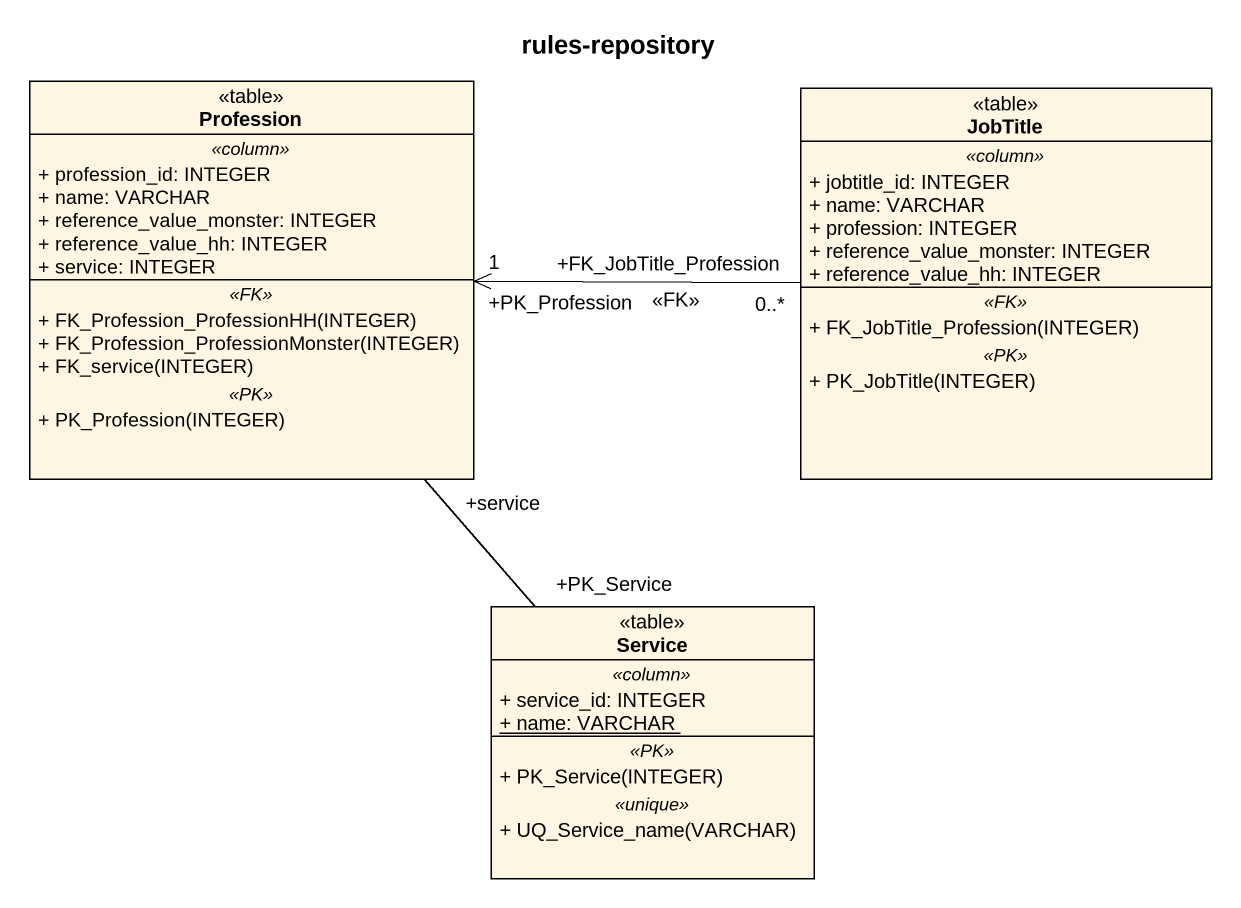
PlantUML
@startuml
title rules-repository
hide circle
hide empty members
skinparam classAttributeIconSize 0
class Profession <<table>> {
  .. <<column>> ..
  + profession_id: INTEGER
  + name: VARCHAR
  + reference_value_monster: INTEGER
  + reference_value_hh: INTEGER
  + service: INTEGER
  .. <<FK>> ..
  + FK_Profession_ProfessionHH(INTEGER)
  + FK_Profession_ProfessionMonster(INTEGER)
  + FK_service(INTEGER)
  .. <<PK>> ..
  + PK_Profession(INTEGER)
}
class JobTitle <<table>> {
  .. <<column>> ..
  + jobtitle_id: INTEGER
  + name: VARCHAR
  + profession: INTEGER
  + reference_value_monster: INTEGER
  + reference_value_hh: INTEGER
  .. <<FK>> ..
  + FK_JobTitle_Profession(INTEGER)
  .. <<PK>> ..
  + PK_JobTitle(INTEGER)
}
class Service <<table>> {
  .. <<column>> ..
  + service_id: INTEGER
  {static} + name: VARCHAR
  .. <<PK>> ..
  + PK_Service(INTEGER)
  .. <<unique>> ..
  + UQ_Service_name(VARCHAR)
}
Profession "+service" -- "+PK_Service" Service
JobTitle "+FK_JobTitle_Profession\n0..*" -left-> "+PK_Profession\n1" Profession : <<FK>>
@enduml
